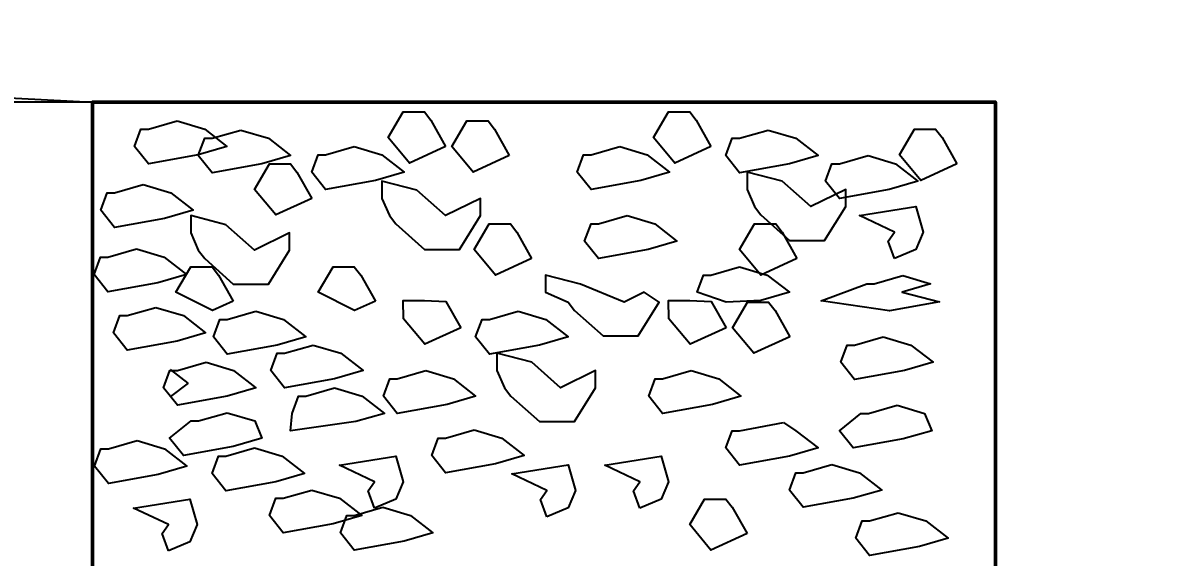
# Model space of a CAD drawing. Header units: metres. Extents: x -178271 to 51524, y -130823 to -18998.
# Drawn here: x -177767.911 to -177765.741, y -113972.413 to -113971.389 of the extents above; entities that cross this region are included whole.
import ezdxf

# ---------------------------------------------------------------- set-up
doc = ezdxf.new("R2010")
doc.units = ezdxf.units.M
doc.header["$MEASUREMENT"] = 0
doc.layers.add('FLOOR-GROUND', color=7, linetype='Continuous', lineweight=50)
doc.styles.add('RS', font='romans.shx')
doc.dimstyles.new('my1', dxfattribs={"dimtxt": 0.3, "dimasz": 0.1, "dimexe": 0.12, "dimexo": 0.5, "dimgap": 0.1, "dimtad": 1, "dimtoh": 1, "dimzin": 3, "dimdsep": 46, "dimtxsty": 'RS', "dimblk": 'OBLIQUE', "dimcen": 0.09, "dimdle": 0.1, "dimclrd": 8, "dimclre": 8, "dimclrt": 4, "dimadec": 0, "dimazin": 0, "dimtfac": 1, "dimtofl": 0, "dimtmove": 0, "dimatfit": 3, "dimldrblk": 'OBLIQUE', "dimfxl": 0, "dimtolj": 1, "dimtzin": 0, "dimarcsym": 0})

# ---------------------------------------------------------------- blocks, each defined once
blk = doc.blocks.new('_Oblique')
at = {"color": 0, "linetype": 'ByBlock', "lineweight": -2}
blk.add_line((-0.5, -0.5), (0.5, 0.5), dxfattribs=at)
blk = doc.blocks.new('*D266')
at = {"color": 8, "lineweight": -2, "ltscale": 7}
for p, q in [((-177768.5394, -113971.4411), (-177768.5394, -113974.2331)), ((-177767.6062, -113971.5411), (-177768.6594, -113971.5411)), ((-177767.6062, -113974.1331), (-177768.6594, -113974.1331))]:
    blk.add_line(p, q, dxfattribs=at)
at = {"layer": 'Defpoints', "color": 0, "ltscale": 7}
for p in [(-177767.1062, -113971.5411), (-177768.5394, -113974.1331), (-177767.1062, -113974.1331)]:
    blk.add_point(p, dxfattribs=at)
at = {"color": 8, "lineweight": -2, "ltscale": 7, "xscale": 0.1, "yscale": 0.1, "zscale": 0.1}
for p, rotation in [((-177768.5394, -113971.5411), 90), ((-177768.5394, -113974.1331), 270)]:
    blk.add_blockref('_Oblique', p, dxfattribs=dict(at, rotation=rotation))
at = {"color": 4, "ltscale": 7, "insert": (-177768.7894, -113972.8371), "char_height": 0.3, "attachment_point": 5, "rotation": 90, "style": 'RS'}
blk.add_mtext('\\A1;1.50', dxfattribs=at)

msp = doc.modelspace()

# ---------------------------------------------------------------- linework, layer by layer
at = {"color": 7, "ltscale": 7}
for p, q in [((-177775.7497, -113971.1425), (-177767.7773, -113971.5411)), ((-177767.7773, -113974.1331), (-177767.7773, -113971.5411)), ((-177767.7773, -113971.5411), (-177766.0925, -113971.5411)), ((-177766.0493, -113974.1331), (-177766.0493, -113971.5411))]:
    msp.add_line(p, q, dxfattribs=at)
at = {"color": 7}
for q in [(-177767.6282, -113972.0534), (-177767.6282, -113972.1049)]:
    msp.add_line((-177767.5944, -113972.0791), q, dxfattribs=at)
for points in [[(-177767.1016, -113971.6263), (-177767.1707, -113971.658), (-177767.2114, -113971.6091), (-177767.1829, -113971.5602), (-177767.1423, -113971.5602), (-177767.1301, -113971.576)], [(-177767.1016, -113971.6263), (-177767.1707, -113971.658), (-177767.2114, -113971.6091), (-177767.1829, -113971.5602), (-177767.1423, -113971.5602), (-177767.1301, -113971.576)], [(-177766.5937, -113971.6263), (-177766.6628, -113971.658), (-177766.7034, -113971.6091), (-177766.675, -113971.5602), (-177766.6344, -113971.5602), (-177766.6222, -113971.576)], [(-177766.5937, -113971.6263), (-177766.6628, -113971.658), (-177766.7034, -113971.6091), (-177766.675, -113971.5602), (-177766.6344, -113971.5602), (-177766.6222, -113971.576)], [(-177767.6157, -113971.5774), (-177767.5628, -113971.5933), (-177767.5202, -113971.6263), (-177767.575, -113971.6422), (-177767.6705, -113971.6594), (-177767.6969, -113971.6263), (-177767.6847, -113971.5933), (-177767.6705, -113971.5933)], [(-177767.6157, -113971.5774), (-177767.5628, -113971.5933), (-177767.5202, -113971.6263), (-177767.575, -113971.6422), (-177767.6705, -113971.6594), (-177767.6969, -113971.6263), (-177767.6847, -113971.5933), (-177767.6705, -113971.5933)], [(-177766.9797, -113971.6436), (-177767.0488, -113971.6753), (-177767.0895, -113971.6263), (-177767.061, -113971.5774), (-177767.0204, -113971.5774), (-177767.0082, -113971.5933)], [(-177766.9797, -113971.6436), (-177767.0488, -113971.6753), (-177767.0895, -113971.6263), (-177767.061, -113971.5774), (-177767.0204, -113971.5774), (-177767.0082, -113971.5933)], [(-177767.4938, -113971.5947), (-177767.4409, -113971.6105), (-177767.3983, -113971.6436), (-177767.4531, -113971.6594), (-177767.5486, -113971.6767), (-177767.575, -113971.6436), (-177767.5628, -113971.6105), (-177767.5486, -113971.6105)], [(-177767.4938, -113971.5947), (-177767.4409, -113971.6105), (-177767.3983, -113971.6436), (-177767.4531, -113971.6594), (-177767.5486, -113971.6767), (-177767.575, -113971.6436), (-177767.5628, -113971.6105), (-177767.5486, -113971.6105)], [(-177766.484, -113971.5947), (-177766.4312, -113971.6105), (-177766.3885, -113971.6436), (-177766.4434, -113971.6594), (-177766.5389, -113971.6767), (-177766.5653, -113971.6436), (-177766.5531, -113971.6105), (-177766.5389, -113971.6105)], [(-177766.484, -113971.5947), (-177766.4312, -113971.6105), (-177766.3885, -113971.6436), (-177766.4434, -113971.6594), (-177766.5389, -113971.6767), (-177766.5653, -113971.6436), (-177766.5531, -113971.6105), (-177766.5389, -113971.6105)], [(-177766.123, -113971.6594), (-177766.1921, -113971.6911), (-177766.2327, -113971.6422), (-177766.2043, -113971.5933), (-177766.1636, -113971.5933), (-177766.1514, -113971.6091)], [(-177766.123, -113971.6594), (-177766.1921, -113971.6911), (-177766.2327, -113971.6422), (-177766.2043, -113971.5933), (-177766.1636, -113971.5933), (-177766.1514, -113971.6091)], [(-177767.2764, -113971.6263), (-177767.2235, -113971.6422), (-177767.1809, -113971.6753), (-177767.2357, -113971.6911), (-177767.3312, -113971.7083), (-177767.3576, -113971.6753), (-177767.3454, -113971.6422), (-177767.3312, -113971.6422)], [(-177767.2764, -113971.6263), (-177767.2235, -113971.6422), (-177767.1809, -113971.6753), (-177767.2357, -113971.6911), (-177767.3312, -113971.7083), (-177767.3576, -113971.6753), (-177767.3454, -113971.6422), (-177767.3312, -113971.6422)], [(-177766.7684, -113971.6263), (-177766.7156, -113971.6422), (-177766.673, -113971.6753), (-177766.7278, -113971.6911), (-177766.8233, -113971.7083), (-177766.8497, -113971.6753), (-177766.8375, -113971.6422), (-177766.8233, -113971.6422)], [(-177766.7684, -113971.6263), (-177766.7156, -113971.6422), (-177766.673, -113971.6753), (-177766.7278, -113971.6911), (-177766.8233, -113971.7083), (-177766.8497, -113971.6753), (-177766.8375, -113971.6422), (-177766.8233, -113971.6422)], [(-177766.293, -113971.6436), (-177766.2402, -113971.6594), (-177766.1976, -113971.6925), (-177766.2524, -113971.7083), (-177766.3479, -113971.7256), (-177766.3743, -113971.6925), (-177766.3621, -113971.6594), (-177766.3479, -113971.6594)], [(-177766.293, -113971.6436), (-177766.2402, -113971.6594), (-177766.1976, -113971.6925), (-177766.2524, -113971.7083), (-177766.3479, -113971.7256), (-177766.3743, -113971.6925), (-177766.3621, -113971.6594), (-177766.3479, -113971.6594)], [(-177767.3576, -113971.7256), (-177767.4267, -113971.7573), (-177767.4673, -113971.7083), (-177767.4389, -113971.6594), (-177767.3983, -113971.6594), (-177767.3861, -113971.6753)], [(-177767.3576, -113971.7256), (-177767.4267, -113971.7573), (-177767.4673, -113971.7083), (-177767.4389, -113971.6594), (-177767.3983, -113971.6594), (-177767.3861, -113971.6753)], [(-177766.4982, -113971.7573), (-177766.4434, -113971.8062), (-177766.3763, -113971.8062), (-177766.3357, -113971.7414), (-177766.3357, -113971.7083), (-177766.4027, -113971.7414), (-177766.4576, -113971.6925), (-177766.5246, -113971.6753), (-177766.5246, -113971.7083), (-177766.5104, -113971.7414)], [(-177766.4982, -113971.7573), (-177766.4434, -113971.8062), (-177766.3763, -113971.8062), (-177766.3357, -113971.7414), (-177766.3357, -113971.7083), (-177766.4027, -113971.7414), (-177766.4576, -113971.6925), (-177766.5246, -113971.6753), (-177766.5246, -113971.7083), (-177766.5104, -113971.7414)], [(-177767.6804, -113971.6993), (-177767.6276, -113971.7151), (-177767.5849, -113971.7482), (-177767.6398, -113971.764), (-177767.7353, -113971.7813), (-177767.7617, -113971.7482), (-177767.7495, -113971.7151), (-177767.7353, -113971.7151)], [(-177767.6804, -113971.6993), (-177767.6276, -113971.7151), (-177767.5849, -113971.7482), (-177767.6398, -113971.764), (-177767.7353, -113971.7813), (-177767.7617, -113971.7482), (-177767.7495, -113971.7151), (-177767.7353, -113971.7151)], [(-177767.1971, -113971.7745), (-177767.1423, -113971.8234), (-177767.0752, -113971.8234), (-177767.0346, -113971.7587), (-177767.0346, -113971.7256), (-177767.1016, -113971.7587), (-177767.1565, -113971.7098), (-177767.2235, -113971.6925), (-177767.2235, -113971.7256), (-177767.2093, -113971.7587)], [(-177767.1971, -113971.7745), (-177767.1423, -113971.8234), (-177767.0752, -113971.8234), (-177767.0346, -113971.7587), (-177767.0346, -113971.7256), (-177767.1016, -113971.7587), (-177767.1565, -113971.7098), (-177767.2235, -113971.6925), (-177767.2235, -113971.7256), (-177767.2093, -113971.7587)], [(-177766.2422, -113971.8407), (-177766.2544, -113971.8076), (-177766.2422, -113971.7904), (-177766.3093, -113971.7587), (-177766.2016, -113971.7414), (-177766.1874, -113971.7904), (-177766.2016, -113971.8234)], [(-177766.2422, -113971.8407), (-177766.2544, -113971.8076), (-177766.2422, -113971.7904), (-177766.3093, -113971.7587), (-177766.2016, -113971.7414), (-177766.1874, -113971.7904), (-177766.2016, -113971.8234)], [(-177767.5628, -113971.8407), (-177767.508, -113971.8896), (-177767.4409, -113971.8896), (-177767.4003, -113971.8249), (-177767.4003, -113971.7918), (-177767.4673, -113971.8249), (-177767.5222, -113971.776), (-177767.5892, -113971.7587), (-177767.5892, -113971.7918), (-177767.575, -113971.8249)], [(-177767.5628, -113971.8407), (-177767.508, -113971.8896), (-177767.4409, -113971.8896), (-177767.4003, -113971.8249), (-177767.4003, -113971.7918), (-177767.4673, -113971.8249), (-177767.5222, -113971.776), (-177767.5892, -113971.7587), (-177767.5892, -113971.7918), (-177767.575, -113971.8249)], [(-177766.7542, -113971.7587), (-177766.7014, -113971.7745), (-177766.6587, -113971.8076), (-177766.7136, -113971.8234), (-177766.8091, -113971.8407), (-177766.8355, -113971.8076), (-177766.8233, -113971.7745), (-177766.8091, -113971.7745)], [(-177766.7542, -113971.7587), (-177766.7014, -113971.7745), (-177766.6587, -113971.8076), (-177766.7136, -113971.8234), (-177766.8091, -113971.8407), (-177766.8355, -113971.8076), (-177766.8233, -113971.7745), (-177766.8091, -113971.7745)], [(-177766.9371, -113971.8407), (-177767.0062, -113971.8724), (-177767.0468, -113971.8234), (-177767.0183, -113971.7745), (-177766.9777, -113971.7745), (-177766.9655, -113971.7904)], [(-177766.9371, -113971.8407), (-177767.0062, -113971.8724), (-177767.0468, -113971.8234), (-177767.0183, -113971.7745), (-177766.9777, -113971.7745), (-177766.9655, -113971.7904)], [(-177766.4292, -113971.8407), (-177766.4982, -113971.8724), (-177766.5389, -113971.8234), (-177766.5104, -113971.7745), (-177766.4698, -113971.7745), (-177766.4576, -113971.7904)], [(-177766.4292, -113971.8407), (-177766.4982, -113971.8724), (-177766.5389, -113971.8234), (-177766.5104, -113971.7745), (-177766.4698, -113971.7745), (-177766.4576, -113971.7904)], [(-177767.6931, -113971.8225), (-177767.6403, -113971.8383), (-177767.5977, -113971.8714), (-177767.6525, -113971.8872), (-177767.748, -113971.9045), (-177767.7744, -113971.8714), (-177767.7622, -113971.8383), (-177767.748, -113971.8383)], [(-177767.508, -113971.9227), (-177767.5479, -113971.9402), (-177767.6177, -113971.9054), (-177767.5892, -113971.8565), (-177767.5486, -113971.8565), (-177767.5364, -113971.8724)], [(-177767.508, -113971.9227), (-177767.5479, -113971.9402), (-177767.6177, -113971.9054), (-177767.5892, -113971.8565), (-177767.5486, -113971.8565), (-177767.5364, -113971.8724)], [(-177767.2357, -113971.9227), (-177767.2757, -113971.9402), (-177767.3454, -113971.9054), (-177767.317, -113971.8565), (-177767.2764, -113971.8565), (-177767.2642, -113971.8724)], [(-177767.2357, -113971.9227), (-177767.2757, -113971.9402), (-177767.3454, -113971.9054), (-177767.317, -113971.8565), (-177767.2764, -113971.8565), (-177767.2642, -113971.8724)], [(-177766.8551, -113971.9402), (-177766.8003, -113971.9891), (-177766.7332, -113971.9891), (-177766.6926, -113971.9244), (-177766.7217, -113971.9054), (-177766.7596, -113971.9244), (-177766.8436, -113971.8896), (-177766.9107, -113971.8724), (-177766.9107, -113971.9054), (-177766.8673, -113971.9244)], [(-177766.8551, -113971.9402), (-177766.8003, -113971.9891), (-177766.7332, -113971.9891), (-177766.6926, -113971.9244), (-177766.7217, -113971.9054), (-177766.7596, -113971.9244), (-177766.8436, -113971.8896), (-177766.9107, -113971.8724), (-177766.9107, -113971.9054), (-177766.8673, -113971.9244)], [(-177766.5389, -113971.8565), (-177766.486, -113971.8724), (-177766.4434, -113971.9054), (-177766.4982, -113971.9213), (-177766.5646, -113971.9244), (-177766.6201, -113971.9054), (-177766.6079, -113971.8724), (-177766.5937, -113971.8724)], [(-177766.5389, -113971.8565), (-177766.486, -113971.8724), (-177766.4434, -113971.9054), (-177766.4982, -113971.9213), (-177766.5646, -113971.9244), (-177766.6201, -113971.9054), (-177766.6079, -113971.8724), (-177766.5937, -113971.8724)], [(-177766.2262, -113971.8731), (-177766.1734, -113971.8889), (-177766.2275, -113971.9054), (-177766.1565, -113971.9237), (-177766.252, -113971.9409), (-177766.3827, -113971.922), (-177766.2953, -113971.8889), (-177766.2811, -113971.8889)], [(-177767.6564, -113971.9343), (-177767.6035, -113971.9501), (-177767.5609, -113971.9832), (-177767.6157, -113971.999), (-177767.7112, -113972.0163), (-177767.7376, -113971.9832), (-177767.7254, -113971.9501), (-177767.7112, -113971.9501)], [(-177767.0725, -113971.9733), (-177767.1416, -113972.0049), (-177767.1822, -113971.956), (-177767.1829, -113971.9213), (-177767.1423, -113971.9213), (-177767.101, -113971.9229)], [(-177767.0725, -113971.9733), (-177767.1416, -113972.0049), (-177767.1822, -113971.956), (-177767.1829, -113971.9213), (-177767.1423, -113971.9213), (-177767.101, -113971.9229)], [(-177766.5646, -113971.9733), (-177766.6337, -113972.0049), (-177766.6743, -113971.956), (-177766.675, -113971.9213), (-177766.6344, -113971.9213), (-177766.593, -113971.9229)], [(-177766.5646, -113971.9733), (-177766.6337, -113972.0049), (-177766.6743, -113971.956), (-177766.675, -113971.9213), (-177766.6344, -113971.9213), (-177766.593, -113971.9229)], [(-177766.4427, -113971.9906), (-177766.5118, -113972.0222), (-177766.5524, -113971.9733), (-177766.524, -113971.9244), (-177766.4833, -113971.9244), (-177766.4711, -113971.9402)], [(-177766.4427, -113971.9906), (-177766.5118, -113972.0222), (-177766.5524, -113971.9733), (-177766.524, -113971.9244), (-177766.4833, -113971.9244), (-177766.4711, -113971.9402)], [(-177767.4646, -113971.9416), (-177767.4118, -113971.9575), (-177767.3691, -113971.9906), (-177767.424, -113972.0064), (-177767.5195, -113972.0237), (-177767.5459, -113971.9906), (-177767.5337, -113971.9575), (-177767.5195, -113971.9575)], [(-177767.4646, -113971.9416), (-177767.4118, -113971.9575), (-177767.3691, -113971.9906), (-177767.424, -113972.0064), (-177767.5195, -113972.0237), (-177767.5459, -113971.9906), (-177767.5337, -113971.9575), (-177767.5195, -113971.9575)], [(-177766.9628, -113971.9416), (-177766.91, -113971.9575), (-177766.8673, -113971.9906), (-177766.9222, -113972.0064), (-177767.0177, -113972.0237), (-177767.0441, -113971.9906), (-177767.0319, -113971.9575), (-177767.0177, -113971.9575)], [(-177766.9628, -113971.9416), (-177766.91, -113971.9575), (-177766.8673, -113971.9906), (-177766.9222, -113972.0064), (-177767.0177, -113972.0237), (-177767.0441, -113971.9906), (-177767.0319, -113971.9575), (-177767.0177, -113971.9575)], [(-177766.2639, -113971.9906), (-177766.2111, -113972.0064), (-177766.1684, -113972.0395), (-177766.2233, -113972.0553), (-177766.3188, -113972.0726), (-177766.3452, -113972.0395), (-177766.333, -113972.0064), (-177766.3188, -113972.0064)], [(-177766.2639, -113971.9906), (-177766.2111, -113972.0064), (-177766.1684, -113972.0395), (-177766.2233, -113972.0553), (-177766.3188, -113972.0726), (-177766.3452, -113972.0395), (-177766.333, -113972.0064), (-177766.3188, -113972.0064)], [(-177767.3549, -113972.0064), (-177767.3021, -113972.0222), (-177767.2594, -113972.0553), (-177767.3143, -113972.0711), (-177767.4098, -113972.0884), (-177767.4362, -113972.0553), (-177767.424, -113972.0222), (-177767.4098, -113972.0222)], [(-177767.3549, -113972.0064), (-177767.3021, -113972.0222), (-177767.2594, -113972.0553), (-177767.3143, -113972.0711), (-177767.4098, -113972.0884), (-177767.4362, -113972.0553), (-177767.424, -113972.0222), (-177767.4098, -113972.0222)], [(-177766.977, -113972.1042), (-177766.9222, -113972.1531), (-177766.8551, -113972.1531), (-177766.8145, -113972.0884), (-177766.8145, -113972.0553), (-177766.8815, -113972.0884), (-177766.9364, -113972.0395), (-177767.0034, -113972.0222), (-177767.0034, -113972.0553), (-177766.9892, -113972.0884)], [(-177766.977, -113972.1042), (-177766.9222, -113972.1531), (-177766.8551, -113972.1531), (-177766.8145, -113972.0884), (-177766.8145, -113972.0553), (-177766.8815, -113972.0884), (-177766.9364, -113972.0395), (-177767.0034, -113972.0222), (-177767.0034, -113972.0553), (-177766.9892, -113972.0884)], [(-177767.5601, -113972.0395), (-177767.5073, -113972.0553), (-177767.4646, -113972.0884), (-177767.5195, -113972.1042), (-177767.615, -113972.1215), (-177767.6414, -113972.0884), (-177767.6292, -113972.0553), (-177767.615, -113972.0553)], [(-177767.5601, -113972.0395), (-177767.5073, -113972.0553), (-177767.4646, -113972.0884), (-177767.5195, -113972.1042), (-177767.615, -113972.1215), (-177767.6414, -113972.0884), (-177767.6292, -113972.0553), (-177767.615, -113972.0553)], [(-177767.1396, -113972.0553), (-177767.0867, -113972.0711), (-177767.0441, -113972.1042), (-177767.0989, -113972.12), (-177767.1944, -113972.1373), (-177767.2208, -113972.1042), (-177767.2086, -113972.0711), (-177767.1944, -113972.0711)], [(-177767.1396, -113972.0553), (-177767.0867, -113972.0711), (-177767.0441, -113972.1042), (-177767.0989, -113972.12), (-177767.1944, -113972.1373), (-177767.2208, -113972.1042), (-177767.2086, -113972.0711), (-177767.1944, -113972.0711)], [(-177766.6316, -113972.0553), (-177766.5788, -113972.0711), (-177766.5362, -113972.1042), (-177766.591, -113972.12), (-177766.6865, -113972.1373), (-177766.7129, -113972.1042), (-177766.7007, -113972.0711), (-177766.6865, -113972.0711)], [(-177766.6316, -113972.0553), (-177766.5788, -113972.0711), (-177766.5362, -113972.1042), (-177766.591, -113972.12), (-177766.6865, -113972.1373), (-177766.7129, -113972.1042), (-177766.7007, -113972.0711), (-177766.6865, -113972.0711)], [(-177767.3143, -113972.0884), (-177767.2615, -113972.1042), (-177767.2188, -113972.1373), (-177767.2737, -113972.1531), (-177767.3983, -113972.1704), (-177767.3956, -113972.1373), (-177767.3834, -113972.1042), (-177767.3691, -113972.1042)], [(-177767.3143, -113972.0884), (-177767.2615, -113972.1042), (-177767.2188, -113972.1373), (-177767.2737, -113972.1531), (-177767.3983, -113972.1704), (-177767.3956, -113972.1373), (-177767.3834, -113972.1042), (-177767.3691, -113972.1042)], [(-177766.2375, -113972.1215), (-177766.1847, -113972.1373), (-177766.1711, -113972.1704), (-177766.226, -113972.1862), (-177766.3215, -113972.2035), (-177766.3479, -113972.1704), (-177766.3066, -113972.1373), (-177766.2924, -113972.1373)], [(-177766.2375, -113972.1215), (-177766.1847, -113972.1373), (-177766.1711, -113972.1704), (-177766.226, -113972.1862), (-177766.3215, -113972.2035), (-177766.3479, -113972.1704), (-177766.3066, -113972.1373), (-177766.2924, -113972.1373)], [(-177767.5195, -113972.1359), (-177767.4667, -113972.1517), (-177767.4531, -113972.1848), (-177767.508, -113972.2006), (-177767.6035, -113972.2179), (-177767.6299, -113972.1848), (-177767.5886, -113972.1517), (-177767.5743, -113972.1517)], [(-177767.5195, -113972.1359), (-177767.4667, -113972.1517), (-177767.4531, -113972.1848), (-177767.508, -113972.2006), (-177767.6035, -113972.2179), (-177767.6299, -113972.1848), (-177767.5886, -113972.1517), (-177767.5743, -113972.1517)], [(-177766.4549, -113972.1546), (-177766.4312, -113972.1704), (-177766.3885, -113972.2035), (-177766.4434, -113972.2193), (-177766.5389, -113972.2366), (-177766.5653, -113972.2035), (-177766.5531, -113972.1704), (-177766.5389, -113972.1704)], [(-177766.4549, -113972.1546), (-177766.4312, -113972.1704), (-177766.3885, -113972.2035), (-177766.4434, -113972.2193), (-177766.5389, -113972.2366), (-177766.5653, -113972.2035), (-177766.5531, -113972.1704), (-177766.5389, -113972.1704)], [(-177767.0468, -113972.169), (-177766.994, -113972.1848), (-177766.9513, -113972.2179), (-177767.0062, -113972.2337), (-177767.1016, -113972.251), (-177767.1281, -113972.2179), (-177767.1159, -113972.1848), (-177767.1016, -113972.1848)], [(-177767.0468, -113972.169), (-177766.994, -113972.1848), (-177766.9513, -113972.2179), (-177767.0062, -113972.2337), (-177767.1016, -113972.251), (-177767.1281, -113972.2179), (-177767.1159, -113972.1848), (-177767.1016, -113972.1848)], [(-177767.6923, -113972.1895), (-177767.6394, -113972.2054), (-177767.5968, -113972.2385), (-177767.6516, -113972.2543), (-177767.7471, -113972.2715), (-177767.7735, -113972.2385), (-177767.7613, -113972.2054), (-177767.7471, -113972.2054)], [(-177767.4673, -113972.2035), (-177767.4145, -113972.2193), (-177767.3719, -113972.2524), (-177767.4267, -113972.2682), (-177767.5222, -113972.2855), (-177767.5486, -113972.2524), (-177767.5364, -113972.2193), (-177767.5222, -113972.2193)], [(-177767.4673, -113972.2035), (-177767.4145, -113972.2193), (-177767.3719, -113972.2524), (-177767.4267, -113972.2682), (-177767.5222, -113972.2855), (-177767.5486, -113972.2524), (-177767.5364, -113972.2193), (-177767.5222, -113972.2193)], [(-177767.2378, -113972.3186), (-177767.25, -113972.2855), (-177767.2378, -113972.2682), (-177767.3048, -113972.2366), (-177767.1971, -113972.2193), (-177767.1829, -113972.2682), (-177767.1971, -113972.3013)], [(-177767.2378, -113972.3186), (-177767.25, -113972.2855), (-177767.2378, -113972.2682), (-177767.3048, -113972.2366), (-177767.1971, -113972.2193), (-177767.1829, -113972.2682), (-177767.1971, -113972.3013)], [(-177766.7298, -113972.3186), (-177766.742, -113972.2855), (-177766.7298, -113972.2682), (-177766.7969, -113972.2366), (-177766.6892, -113972.2193), (-177766.675, -113972.2682), (-177766.6892, -113972.3013)], [(-177766.7298, -113972.3186), (-177766.742, -113972.2855), (-177766.7298, -113972.2682), (-177766.7969, -113972.2366), (-177766.6892, -113972.2193), (-177766.675, -113972.2682), (-177766.6892, -113972.3013)], [(-177766.908, -113972.3352), (-177766.9202, -113972.3021), (-177766.908, -113972.2849), (-177766.975, -113972.2532), (-177766.8673, -113972.2359), (-177766.8531, -113972.2849), (-177766.8673, -113972.318)], [(-177766.908, -113972.3352), (-177766.9202, -113972.3021), (-177766.908, -113972.2849), (-177766.975, -113972.2532), (-177766.8673, -113972.2359), (-177766.8531, -113972.2849), (-177766.8673, -113972.318)], [(-177766.3621, -113972.2351), (-177766.3093, -113972.251), (-177766.2666, -113972.2841), (-177766.3215, -113972.2999), (-177766.417, -113972.3171), (-177766.4434, -113972.2841), (-177766.4312, -113972.251), (-177766.417, -113972.251)], [(-177766.3621, -113972.2351), (-177766.3093, -113972.251), (-177766.2666, -113972.2841), (-177766.3215, -113972.2999), (-177766.417, -113972.3171), (-177766.4434, -113972.2841), (-177766.4312, -113972.251), (-177766.417, -113972.251)], [(-177767.3576, -113972.2841), (-177767.3048, -113972.2999), (-177767.2621, -113972.333), (-177767.317, -113972.3488), (-177767.4125, -113972.3661), (-177767.4389, -113972.333), (-177767.4267, -113972.2999), (-177767.4125, -113972.2999)], [(-177767.3576, -113972.2841), (-177767.3048, -113972.2999), (-177767.2621, -113972.333), (-177767.317, -113972.3488), (-177767.4125, -113972.3661), (-177767.4389, -113972.333), (-177767.4267, -113972.2999), (-177767.4125, -113972.2999)], [(-177767.6319, -113972.4006), (-177767.6441, -113972.3675), (-177767.6319, -113972.3502), (-177767.699, -113972.3186), (-177767.5913, -113972.3013), (-177767.5771, -113972.3502), (-177767.5913, -113972.3833)], [(-177767.6319, -113972.4006), (-177767.6441, -113972.3675), (-177767.6319, -113972.3502), (-177767.699, -113972.3186), (-177767.5913, -113972.3013), (-177767.5771, -113972.3502), (-177767.5913, -113972.3833)], [(-177766.5246, -113972.3675), (-177766.5937, -113972.3992), (-177766.6344, -113972.3502), (-177766.6059, -113972.3013), (-177766.5653, -113972.3013), (-177766.5531, -113972.3171)], [(-177766.5246, -113972.3675), (-177766.5937, -113972.3992), (-177766.6344, -113972.3502), (-177766.6059, -113972.3013), (-177766.5653, -113972.3013), (-177766.5531, -113972.3171)], [(-177767.2215, -113972.3171), (-177767.1687, -113972.333), (-177767.126, -113972.3661), (-177767.1809, -113972.3819), (-177767.2764, -113972.3992), (-177767.3028, -113972.3661), (-177767.2906, -113972.333), (-177767.2764, -113972.333)], [(-177767.2215, -113972.3171), (-177767.1687, -113972.333), (-177767.126, -113972.3661), (-177767.1809, -113972.3819), (-177767.2764, -113972.3992), (-177767.3028, -113972.3661), (-177767.2906, -113972.333), (-177767.2764, -113972.333)], [(-177766.2353, -113972.3274), (-177766.1825, -113972.3432), (-177766.1398, -113972.3763), (-177766.1946, -113972.3921), (-177766.2901, -113972.4094), (-177766.3165, -113972.3763), (-177766.3044, -113972.3432), (-177766.2901, -113972.3432)]]:
    msp.add_lwpolyline(points, close=True, dxfattribs=at)
at = {"layer": 'FLOOR-GROUND', "color": 175, "ltscale": 0.75}
msp.add_lwpolyline([(-177767.7773, -113974.1331), (-177766.0493, -113974.1331), (-177766.0493, -113971.5411), (-177767.7773, -113971.5411)], close=True, dxfattribs=at)

# ---------------------------------------------------------------- dimensions: what is measured, and where the dimension line sits
at = {"color": 7, "ltscale": 7}
dim = msp.add_linear_dim(base=(-177768.5394, -113974.1331), p1=(-177767.1062, -113971.5411), p2=(-177767.1062, -113974.1331), angle=90, text='1.50', dimstyle='my1', override={"dimpost": '\\X'}, dxfattribs=at)
dim.commit()
dim.dimension.update_dxf_attribs({"geometry": '*D266', "text_midpoint": (-177768.7894, -113972.8371)})

doc.saveas('drawing.dxf')
